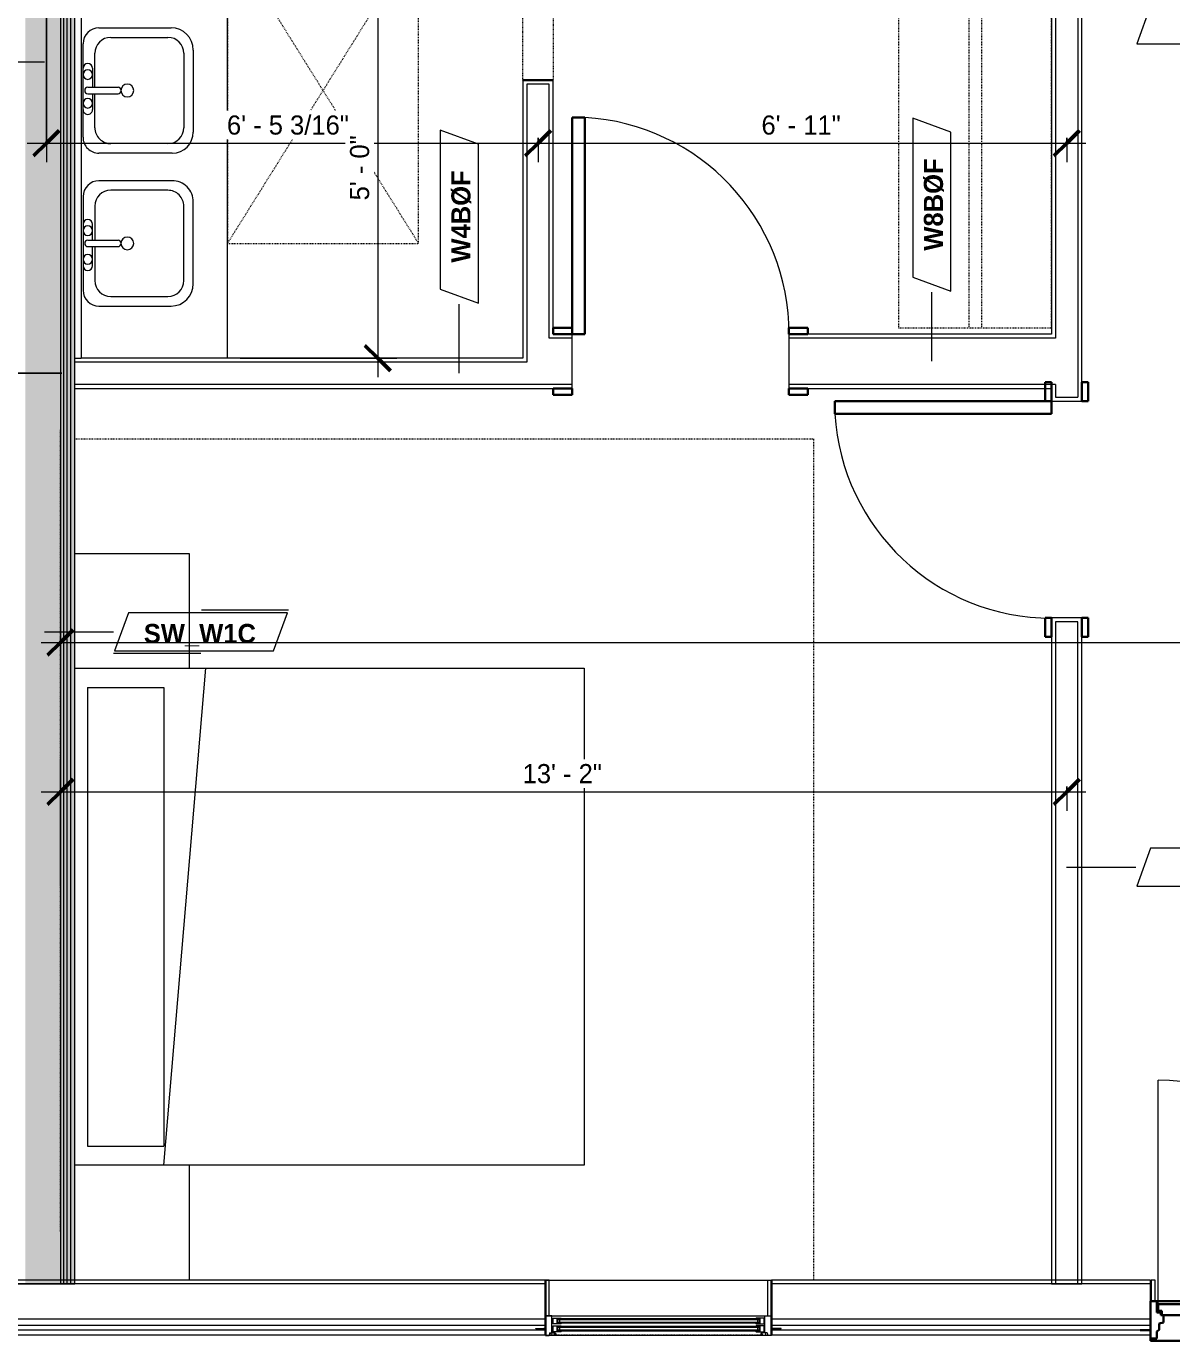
# Model space of a CAD drawing. Header units: inches. Extents: x -4010 to -1814, y 9846 to 12241.
# Drawn here: x -2526 to -2346.1, y 10008.2 to 10214.5 of the extents above; entities that cross this region are included whole.
import ezdxf

# ---------------------------------------------------------------- set-up
doc = ezdxf.new("R2010")
doc.units = ezdxf.units.IN
doc.header["$MEASUREMENT"] = 0
for name, pattern in [('Dash', [0.25, 0.125, -0.125]), ('Dash 3_32_', [0.1875, 0.09375, -0.09375]), ('Overhead', [0.15625, 0.09375, -0.0625])]:
    doc.linetypes.add(name, pattern=pattern)
for name, color, linetype, lineweight in [('0-1', 7, 'Continuous', 5), ('0-2', 7, 'Continuous', 9), ('A-ANNO-DIMS', 211, 'Continuous', 9), ('A-ANNO-DIMS-32', 211, 'Continuous', 9), ('A-DETL-1', 90, 'Dash 3_32_', 18), ('A-DETL-GENF-3', 92, 'Overhead', 9), ('A-DETL-GENF-HDLN-1', 7, 'Dash', 9), ('A-DETL-GENF-HDLN-2', 1, 'Continuous', 18), ('A-DETL-MEDM', 33, 'Continuous', 30), ('A-DOOR-1', 7, 'Continuous', 9), ('A-DOOR-2', 10, 'Continuous', 30), ('A-DOOR-3', 31, 'Continuous', 9), ('A-DOOR-4', 31, 'Continuous', 30), ('A-DOOR-FRAM-1', 7, 'Continuous', 9), ('A-DOOR-FRAM-2', 10, 'Continuous', 30), ('A-DOOR-FRAM-3', 31, 'Continuous', 30), ('A-DOOR-GLAZ-1', 7, 'Continuous', 9), ('A-GENM', 5, 'Continuous', 9), ('A-GENM-HDLN', 13, 'Dash', 9), ('A-GLAZ', 151, 'Continuous', 18), ('A-GLAZ-1', 10, 'Continuous', 30), ('A-GLAZ-2', 7, 'Continuous', 9), ('A-WALL', 113, 'Continuous', 18), ('A-WALL-1', 7, 'Continuous', 9), ('A-WALL-2', 250, 'Continuous', 18), ('A-WALL-3', 113, 'Continuous', 9), ('A-WALL-IDEN', 211, 'Continuous', 9), ('I-FURN', 30, 'Continuous', 9), ('I-FURN-HDLN', 30, 'Dash', 9), ('I-WALL-1', 21, 'Continuous', 18), ('I-WALL-2', 241, 'Continuous', 5), ('I-WALL-3', 7, 'Continuous', 9), ('I-WALL-4', 2, 'Continuous', 9), ('P-SANR-FIXT', 6, 'Continuous', 9), ('Q-CASE', 31, 'Continuous', 9), ('Q-CASE-HDLN', 31, 'Dash', 9)]:
    doc.layers.add(name, color=color, linetype=linetype, lineweight=lineweight)
doc.styles.add('Century Gothic', font='ufonts.com_century-gothic.ttf', dxfattribs={"height": 3})
doc.styles.add('Century Gothic_B_1', font='GOTHICB.TTF', dxfattribs={"height": 3})
doc.dimstyles.new('OD_1__HACK_2', dxfattribs={"dimscale": 12, "dimtxt": 3.132505, "dimasz": 0.333333, "dimexe": 0.25, "dimexo": 0.166667, "dimgap": 0.041667, "dimtad": 1, "dimdec": 4, "dimrnd": 0.0625, "dimzin": 3, "dimdsep": 46, "dimlunit": 4, "dimtxsty": 'Century Gothic', "dimblk1": 'OBLIQUE', "dimblk2": 'OBLIQUE', "dimsah": 1, "dimcen": 0.09, "dimdle": 0.25, "dimazin": 0, "dimtfac": 1, "dimtdec": 4, "dimtix": 1, "dimtmove": 0, "dimatfit": 3, "dimfxl": 1, "dimtvp": 1, "dimtfill": 1, "dimfrac": 2, "dimtolj": 1, "dimtzin": 0, "dimarcsym": 2})
doc.dimstyles.new('OD_1__HACK_2_1', dxfattribs={"dimscale": 12, "dimtxt": 3.132505, "dimasz": 0.333333, "dimexe": 0.25, "dimexo": 0.166667, "dimgap": 0.041667, "dimtad": 1, "dimdec": 4, "dimrnd": 0.0625, "dimzin": 3, "dimdsep": 46, "dimlunit": 4, "dimtxsty": 'Century Gothic', "dimblk1": 'OBLIQUE', "dimblk2": 'OBLIQUE', "dimsah": 1, "dimcen": 0.09, "dimdle": 0.25, "dimazin": 0, "dimtfac": 1, "dimtdec": 4, "dimtix": 1, "dimtmove": 0, "dimatfit": 3, "dimfxl": 1, "dimtvp": 1, "dimtfill": 1, "dimfrac": 2, "dimtolj": 1, "dimtzin": 0, "dimarcsym": 2})

# ---------------------------------------------------------------- blocks, each defined once
blk = doc.blocks.new('Bayer Built Door - 37-1_2__ x 81-3_4__ - 1st floor-3089957-UNIT PLANS - 1ST FLOOR')
at = {"layer": 'A-DOOR-1'}
blk.add_line((17.56, -0.53), (17.56, -35.66), dxfattribs=at)
blk.add_arc((17.56, -0.53), 35.13, 180, 270, dxfattribs=at)
at = {"layer": 'A-DOOR-2'}
for p, q in [((-16.95, 0.54), (-17.56, 0.53)), ((-17.56, 0.53), (-17.56, -0.53)), ((-16.95, 1.19), (-16.95, 0.54)), ((-16.95, 1.19), (-13.13, 1.19)), ((-13.87, 0.78), (-13.13, 0.78)), ((-13.87, -0.53), (-13.87, 0.78)), ((-13.13, 0.03), (-13.87, 0.03)), ((-13.13, 0.87), (-13.16, 1.19)), ((13.12, 1.19), (-13.13, 1.19)), ((-13.13, 0.78), (-13.13, 0.87)), ((-13.13, -0.03), (-13.13, 0.03)), ((13.12, 0.87), (13.16, 1.19)), ((13.12, 0.78), (13.12, 0.87)), ((13.87, 0.78), (13.12, 0.78)), ((13.12, 0.03), (13.87, 0.03)), ((13.12, -0.03), (13.12, 0.03)), ((16.95, 1.19), (13.12, 1.19)), ((13.87, -0.53), (13.87, 0.78)), ((16.95, 1.19), (16.95, 0.54)), ((16.95, 0.54), (17.56, 0.53)), ((17.56, 0.53), (17.56, -0.53)), ((-17.56, -0.53), (-13.13, -0.53)), ((-13.87, -0.47), (-13.36, -0.47)), ((-13.87, -0.53), (-13.87, -0.47)), ((-13.36, -0.47), (-13.16, -0.22)), ((-13.16, -0.22), (-13.13, -0.03)), ((13.12, -0.53), (-13.13, -0.53)), ((13.16, -0.22), (13.12, -0.03)), ((17.56, -0.53), (13.12, -0.53)), ((13.36, -0.47), (13.16, -0.22)), ((13.87, -0.47), (13.36, -0.47)), ((13.87, -0.53), (13.87, -0.47))]:
    blk.add_line(p, q, dxfattribs=at)
at = {"layer": 'A-DOOR-FRAM-1'}
for p, q in [((-18, -1), (-18.63, -1)), ((-18.63, -1), (-18.63, -4.31)), ((-18, -4.31), (-18, -1)), ((18.62, -1), (18, -1)), ((18, -1), (18, -4.31)), ((18.62, -4.31), (18.62, -1)), ((-18.63, -4.31), (-18, -4.31)), ((18, -4.31), (18.62, -4.31))]:
    blk.add_line(p, q, dxfattribs=at)
at = {"layer": 'A-DOOR-FRAM-2'}
for p, q in [((18.75, 5.22), (-18.75, 5.22)), ((-18.75, 5.22), (-18.75, 4.31)), ((-18.75, 4.87), (-18.75, -1)), ((-18.75, 4.87), (-17.72, 4.87)), ((-17.72, 3.75), (-17.72, 4.87)), ((17.72, 3.75), (17.72, 4.87)), ((18.75, 4.87), (17.72, 4.87)), ((18.75, 4.31), (18.75, 5.22)), ((18.75, 4.87), (18.75, -1)), ((-20.38, 3.56), (-18.75, 3.56)), ((-17.38, 3.51), (-17.72, 3.75)), ((-17.38, 2.51), (-17.38, 3.51)), ((-16.69, 2.36), (-17.38, 2.51)), ((-16.69, 1.22), (-16.69, 2.36)), ((16.69, 2.36), (17.38, 2.51)), ((16.69, 1.22), (16.69, 2.36)), ((17.38, 3.51), (17.72, 3.75)), ((17.38, 2.51), (17.38, 3.51)), ((20.37, 3.56), (18.75, 3.56)), ((-17.72, 0.78), (-17.14, 0.78)), ((-17.72, -1), (-17.72, 0.78)), ((-17.14, 0.78), (-17.14, 1.22)), ((-17.14, 1.22), (-16.69, 1.22)), ((17.14, 1.22), (16.69, 1.22)), ((17.14, 0.78), (17.14, 1.22)), ((17.72, 0.78), (17.14, 0.78)), ((17.72, -1), (17.72, 0.78)), ((-18.37, -1), (-18.75, -1)), ((-18.75, -1), (-17.72, -1)), ((-18.75, -1), (-18.63, -1)), ((-18, -1), (18, -1)), ((18.75, -1), (17.72, -1)), ((18.62, -1), (18.75, -1))]:
    blk.add_line(p, q, dxfattribs=at)
at = {"layer": 'A-DOOR-GLAZ-1'}
for p, q in [((-13.13, 0.62), (-13.87, 0.62)), ((-13.87, 0.19), (-13.13, 0.19)), ((-13.66, 0.62), (-13.66, 0.19)), ((13.12, 0.78), (-13.13, 0.78)), ((13.12, 0.62), (-13.13, 0.62)), ((13.12, 0.19), (-13.13, 0.19)), ((13.12, 0.03), (-13.13, 0.03)), ((13.12, 0.62), (13.87, 0.62)), ((13.87, 0.19), (13.12, 0.19)), ((13.66, 0.62), (13.66, 0.19))]:
    blk.add_line(p, q, dxfattribs=at)
blk = doc.blocks.new('Window-Double_Hung-Marvin-Essential - ESDH3066 - 1st Floor-3090114-UNIT PLANS - 1ST FLOOR')
at = {"layer": 'A-DETL-GENF-HDLN-1'}
blk.add_line((16.1, -4.34), (-16.5, -4.34), dxfattribs=at)
at = {"layer": 'A-DETL-GENF-HDLN-2'}
for p, q in [((-17.13, 4.31), (-17.75, 4.31)), ((-17.13, -1.28), (-17.13, 4.31)), ((17.12, 4.31), (17.75, 4.31)), ((17.12, 4.31), (17.12, -1.28)), ((-16.72, -1.31), (-17.75, -1.31)), ((-17.75, -4.41), (-17.75, -1.31)), ((-16.72, -3.9), (-16.72, -1.31)), ((-16.56, -1.66), (-15.34, -1.66)), ((-16.56, -1.66), (-16.56, -2.59)), ((-15.28, -1.77), (-15.94, -1.77)), ((-15.94, -1.77), (-15.94, -2.49)), ((-15.84, -1.79), (-15.84, -2.48)), ((-15.54, -1.92), (-15.54, -2.35)), ((-15.34, -1.66), (-15.28, -1.72)), ((-15.28, -1.72), (-15.28, -1.77)), ((15.34, -1.66), (15.28, -1.72)), ((15.28, -1.72), (15.28, -1.77)), ((15.28, -1.77), (15.94, -1.77)), ((16.56, -1.66), (15.34, -1.66)), ((15.54, -1.92), (15.54, -2.35)), ((15.84, -1.79), (15.84, -2.48)), ((15.94, -1.77), (15.94, -2.49)), ((16.56, -1.66), (16.56, -2.59)), ((16.72, -3.9), (16.72, -1.31)), ((16.72, -1.31), (17.75, -1.31)), ((17.75, -4.41), (17.75, -1.31)), ((-19.25, -3.36), (-19.25, -3.31)), ((-19.25, -3.31), (-17.9, -3.31)), ((-17.75, -3.36), (-19.25, -3.36)), ((-17.9, -3.31), (-17.9, -3.2)), ((-17.9, -3.2), (-17.75, -3.2)), ((-17.08, -4), (-17.16, -4.41)), ((-17.08, -4), (-16.19, -4)), ((-16.85, -4.37), (-16.85, -4)), ((-16.38, -3.9), (-16.72, -3.9)), ((-15.34, -2.59), (-16.56, -2.59)), ((-16.56, -2.88), (-15.34, -2.88)), ((-16.56, -2.88), (-16.56, -3.81)), ((-15.34, -3.81), (-16.56, -3.81)), ((-16.38, -4), (-16.38, -3.9)), ((-16.19, -4), (-16.19, -4.09)), ((-16.19, -4.09), (-16.1, -4.09)), ((-16.1, -4.09), (-16.1, -4.34)), ((-15.94, -2.49), (-15.28, -2.49)), ((-15.28, -2.99), (-15.94, -2.99)), ((-15.94, -2.99), (-15.94, -3.71)), ((-15.94, -3.71), (-15.28, -3.71)), ((-15.84, -3.01), (-15.84, -3.7)), ((-15.54, -3.13), (-15.54, -3.57)), ((-15.34, -2.59), (-15.28, -2.53)), ((-15.34, -2.88), (-15.28, -2.94)), ((-15.34, -3.81), (-15.28, -3.75)), ((-15.28, -2.49), (-15.28, -2.53)), ((-15.28, -2.94), (-15.28, -2.99)), ((-15.28, -3.71), (-15.28, -3.75)), ((15.28, -2.49), (15.28, -2.53)), ((15.94, -2.49), (15.28, -2.49)), ((15.34, -2.59), (15.28, -2.53)), ((15.34, -2.88), (15.28, -2.94)), ((15.28, -2.94), (15.28, -2.99)), ((15.28, -2.99), (15.94, -2.99)), ((15.28, -3.71), (15.28, -3.75)), ((15.94, -3.71), (15.28, -3.71)), ((15.34, -3.81), (15.28, -3.75)), ((15.34, -2.59), (16.56, -2.59)), ((16.56, -2.88), (15.34, -2.88)), ((15.34, -3.81), (16.56, -3.81)), ((15.54, -3.13), (15.54, -3.57)), ((15.84, -3.01), (15.84, -3.7)), ((15.94, -2.99), (15.94, -3.71)), ((16.19, -4.09), (16.1, -4.09)), ((16.1, -4.09), (16.1, -4.34)), ((17.08, -4), (16.19, -4)), ((16.19, -4), (16.19, -4.09)), ((16.38, -4), (16.38, -3.9)), ((16.38, -3.9), (16.72, -3.9)), ((16.56, -2.88), (16.56, -3.81)), ((16.85, -4.37), (16.85, -4)), ((17.08, -4), (17.16, -4.41)), ((17.9, -3.2), (17.75, -3.2)), ((17.75, -3.36), (19.25, -3.36)), ((17.9, -3.31), (17.9, -3.2)), ((19.25, -3.31), (17.9, -3.31)), ((19.25, -3.36), (19.25, -3.31)), ((-17.75, -4.41), (-17.16, -4.41)), ((-16.3, -4.37), (-16.85, -4.37)), ((-16.18, -4.14), (-16.3, -4.14)), ((-16.3, -4.14), (-16.3, -4.37)), ((-16.18, -4.34), (-16.18, -4.14)), ((-16.18, -4.34), (-16.1, -4.34)), ((16.18, -4.34), (16.1, -4.34)), ((16.18, -4.34), (16.18, -4.14)), ((16.18, -4.14), (16.3, -4.14)), ((16.3, -4.14), (16.3, -4.37)), ((16.3, -4.37), (16.85, -4.37)), ((17.75, -4.41), (17.16, -4.41))]:
    blk.add_line(p, q, dxfattribs=at)
at = {"layer": 'A-GLAZ'}
for p, q in [((15.84, -1.79), (-15.84, -1.79)), ((15.84, -1.92), (-15.84, -1.92)), ((15.84, -2.35), (-15.84, -2.35)), ((15.84, -2.48), (-15.84, -2.48)), ((15.84, -3.01), (-15.84, -3.01)), ((15.84, -3.13), (-15.84, -3.13)), ((15.84, -3.57), (-15.84, -3.57)), ((15.84, -3.7), (-15.84, -3.7))]:
    blk.add_line(p, q, dxfattribs=at)
at = {"layer": 'A-GLAZ-1'}
for p, q in [((-17.75, -1.28), (-17.75, 4.31)), ((17.75, 4.31), (17.75, -1.28)), ((-17.75, -4.41), (-17.75, -1.31)), ((17.75, -1.31), (17.75, -4.41))]:
    blk.add_line(p, q, dxfattribs=at)
at = {"layer": 'A-GLAZ-2'}
for p, q in [((-17.75, 4.31), (17.75, 4.31)), ((-17.75, -1.31), (17.75, -1.31)), ((17.75, -4.41), (-17.75, -4.41))]:
    blk.add_line(p, q, dxfattribs=at)
blk = doc.blocks.new('CTR - 1st Phase - Shell_rvt-1-UNIT PLANS - 1ST FLOOR')
at = {"layer": 'A-WALL-1'}
for p, q in [((-2519.41, 10017.71), (-2641.24, 10017.71)), ((-2444.47, 10017.71), (-2519.41, 10017.71)), ((-2349.47, 10017.71), (-2408.97, 10017.71)), ((-2349.47, 10009.09), (-2349.47, 10017.71)), ((-2444.47, 10012.09), (-2444.47, 10012.12)), ((-2408.97, 10012.12), (-2408.97, 10012.09)), ((-2641.24, 10009.09), (-2519.41, 10009.09)), ((-2519.41, 10009.09), (-2444.47, 10009.09)), ((-2408.97, 10009.09), (-2349.47, 10009.09))]:
    blk.add_line(p, q, dxfattribs=at)
at = {"layer": 'A-WALL-2'}
for p, q in [((-2519.41, 10017.09), (-2641.24, 10017.09)), ((-2444.47, 10017.09), (-2519.41, 10017.09)), ((-2349.47, 10017.09), (-2408.97, 10017.09)), ((-2519.41, 10011.59), (-2641.24, 10011.59)), ((-2444.47, 10011.59), (-2519.41, 10011.59)), ((-2349.47, 10011.59), (-2408.97, 10011.59)), ((-2519.41, 10010.59), (-2641.24, 10010.59)), ((-2519.41, 10009.84), (-2641.24, 10009.84)), ((-2444.47, 10010.59), (-2519.41, 10010.59)), ((-2444.47, 10009.84), (-2519.41, 10009.84)), ((-2349.47, 10010.59), (-2408.97, 10010.59)), ((-2349.47, 10009.84), (-2408.97, 10009.84))]:
    blk.add_line(p, q, dxfattribs=at)
at = {"layer": '0-2', "rotation": 180}
blk.add_blockref('Bayer Built Door - 37-1_2__ x 81-3_4__ - 1st floor-3089957-UNIT PLANS - 1ST FLOOR', (-2330.72, 10013.4), dxfattribs=at)
at = {"layer": '0-2'}
blk.add_blockref('Window-Double_Hung-Marvin-Essential - ESDH3066 - 1st Floor-3090114-UNIT PLANS - 1ST FLOOR', (-2426.72, 10013.4), dxfattribs=at)
blk = doc.blocks.new('CTR - 1st Phase -Stairs _ Elevators_rvt-1-UNIT PLANS - 1ST FLOOR')
at = {"layer": 'I-WALL-1'}
blk.add_hatch(color=256, dxfattribs=at).paths.add_polyline_path([(-2519, 10017.09), (-2518.37, 10017.09), (-2518.37, 10263.09), (-2519, 10263.09), (-2519, 10070.75)], flags=0)
at = {"layer": 'I-WALL-2'}
for points in [[(-2520.12, 10017.09), (-2520.12, 10261.46), (-2520.62, 10261.46), (-2520.62, 10017.09)], [(-2519.62, 10017.09), (-2519.62, 10261.96), (-2520.12, 10261.96), (-2520.12, 10017.09)], [(-2519.62, 10017.09), (-2519, 10017.09), (-2519, 10262.46), (-2519.62, 10262.46), (-2519.62, 10070.75)], [(-2526.12, 10017.09), (-2520.62, 10017.09), (-2520.62, 10255.96), (-2526.12, 10255.96), (-2526.12, 10070.75)]]:
    blk.add_hatch(color=256, dxfattribs=at).paths.add_polyline_path(points, flags=0)
at = {"layer": 'A-WALL-2'}
for p, q in [((-2520.62, 10254.21), (-2520.62, 10017.09)), ((-2520.12, 10254.21), (-2520.12, 10017.09)), ((-2519.62, 10254.21), (-2519.62, 10017.09)), ((-2519, 10254.21), (-2519, 10017.09))]:
    blk.add_line(p, q, dxfattribs=at)
at = {"layer": 'I-WALL-3'}
for p, q in [((-2518.37, 10017.09), (-2518.37, 10254.21)), ((-2527.87, 10017.09), (-2518.37, 10017.09))]:
    blk.add_line(p, q, dxfattribs=at)
blk = doc.blocks.new('Door-Opening - 34_ x 80_-3928451-UNIT PLANS - 1ST FLOOR')
at = {"layer": 'A-DETL-GENF-3'}
for p, q in [((-17.32, 2.37), (16.68, 2.37)), ((16.68, -2.38), (-17.32, -2.38))]:
    blk.add_line(p, q, dxfattribs=at)
at = {"layer": 'A-DETL-MEDM'}
for p, q in [((-17.32, -2.38), (-17.32, 2.37)), ((16.68, 2.37), (16.68, -2.38))]:
    blk.add_line(p, q, dxfattribs=at)
blk = doc.blocks.new('OD_CW_Closet - OD_CW_Closet-3807278-UNIT PLANS - 1ST FLOOR')
at = {"layer": 'Q-CASE-HDLN'}
for p, q in [((67.55, 24), (0.74, 24)), ((0.74, 24), (0.74, 0)), ((67.55, 0), (67.55, 24)), ((0.74, 13), (67.55, 13)), ((0.74, 11), (67.55, 11)), ((0.74, 0), (67.55, 0))]:
    blk.add_line(p, q, dxfattribs=at)
blk = doc.blocks.new('SWING - SINGLE - FLUSH - 2-10 x 6-8 - PRIVACY-3616604-UNIT PLANS - 1ST FLOOR')
at = {"layer": 'A-DOOR-3'}
blk.add_arc((17, -4.25), 34.07, 180, 266.6343, dxfattribs=at)
at = {"layer": 'A-DOOR-4'}
for p, q in [((15, -4.25), (15, -38.26)), ((17, -4.25), (15, -4.25)), ((17, -4.25), (17, -38.26)), ((17, -38.26), (15, -38.26))]:
    blk.add_line(p, q, dxfattribs=at)
at = {"layer": 'A-DOOR-FRAM-3'}
for p, q in [((-20, 4.25), (-20, 5.25)), ((-20, 5.25), (-17, 5.25)), ((-17, 4.25), (-20, 4.25)), ((-17, 5.25), (-17, 4.25)), ((17, 4.25), (17, 5.25)), ((17, 5.25), (20, 5.25)), ((20, 4.25), (17, 4.25)), ((20, 5.25), (20, 4.25)), ((-20, -4.25), (-17, -4.25)), ((-20, -5.25), (-20, -4.25)), ((-17, -5.25), (-20, -5.25)), ((-17, -4.25), (-17, -5.25)), ((17, -4.25), (20, -4.25)), ((17, -5.25), (17, -4.25)), ((20, -5.25), (17, -5.25)), ((20, -4.25), (20, -5.25))]:
    blk.add_line(p, q, dxfattribs=at)
blk = doc.blocks.new('M_Sink Vanity-Square - 500 x 440mm-1372835-UNIT PLANS - 1ST FLOOR')
at = {"layer": 'P-SANR-FIXT'}
for p, q in [((-5.72, 10.23), (7.14, 10.23)), ((-5.22, 8.73), (6.46, 8.73)), ((-9.22, -4.59), (-9.22, 6.73)), ((-7.72, -2.72), (-7.72, 6.23)), ((8.96, 6.23), (8.96, -2.72)), ((10.46, 6.91), (10.46, -4.59)), ((0.12, -6.33), (0.12, -1.59)), ((1.12, -6.33), (1.12, -1.59)), ((0.12, -5.22), (-5.22, -5.22)), ((-2.88, -5.59), (0.12, -5.59)), ((6.46, -5.22), (1.12, -5.22)), ((1.12, -5.59), (3.62, -5.59)), ((7.96, -7.09), (-6.72, -7.09)), ((3.62, -7.09), (-2.88, -7.09))]:
    blk.add_line(p, q, dxfattribs=at)
for centre, radius, start, end in [((-5.72, 6.73), 3.5, 90, 180), ((-5.22, 6.23), 2.5, 90, 180), ((6.46, 6.23), 2.5, 360, 90), ((7.14, 6.91), 3.32, 360, 90), ((0.62, -0.13), 1, 360, 180), ((0.62, -0.13), 1, 180, 0), ((0.62, -1.59), 0.5, 360, 180), ((-5.22, -2.72), 2.5, 180, 270), ((6.46, -2.72), 2.5, 270, 360), ((-6.72, -4.59), 2.5, 180, 270), ((-2.88, -6.34), 0.75, 90, 270), ((-1.88, -6.34), 0.75, 360, 180), ((2.62, -6.34), 0.75, 0, 180), ((3.62, -6.34), 0.75, 270, 90), ((7.96, -4.59), 2.5, 270, 0), ((-1.88, -6.34), 0.75, 180, 0), ((0.62, -6.33), 0.5, 180, 0), ((2.62, -6.34), 0.75, 180, 0)]:
    blk.add_arc(centre, radius, start, end, dxfattribs=at)
blk = doc.blocks.new('Bath Vanity - Bath Vanity 60_-V115-UNIT PLANS - 1ST FLOOR')
at = {"layer": 'Q-CASE'}
for p, q in [((30.74, 24), (-29.26, 24)), ((-29.26, 24), (-29.26, 1))]:
    blk.add_line(p, q, dxfattribs=at)
blk = doc.blocks.new('BATHROOM MIRROR - BATHROOM MIRROR  60_-3802719-UNIT PLANS - 1ST FLOOR')
at = {"layer": 'Q-CASE'}
for p, q in [((-29.26, -23), (30.74, -23)), ((-29.26, -23), (-29.26, -24)), ((30.74, -24), (-29.26, -24)), ((30.74, -24), (30.74, -23))]:
    blk.add_line(p, q, dxfattribs=at)
blk = doc.blocks.new('M_Sink Vanity-Square - 500 x 440mm-1352614-UNIT PLANS - 1ST FLOOR')
at = {"layer": 'P-SANR-FIXT'}
for p, q in [((7.96, 7.09), (-6.72, 7.09)), ((3.62, 7.09), (-2.88, 7.09)), ((0.12, 6.33), (0.12, 1.59)), ((1.12, 6.33), (1.12, 1.59)), ((-9.22, 4.59), (-9.22, -6.73)), ((0.12, 5.22), (-5.22, 5.22)), ((-2.88, 5.59), (0.12, 5.59)), ((1.12, 5.59), (3.62, 5.59)), ((6.46, 5.22), (1.12, 5.22)), ((10.46, -6.91), (10.46, 4.59)), ((-7.72, 2.72), (-7.72, -6.23)), ((8.96, -6.23), (8.96, 2.72)), ((-5.72, -10.23), (7.14, -10.23)), ((-5.22, -8.73), (6.46, -8.73))]:
    blk.add_line(p, q, dxfattribs=at)
for centre, radius, start, end in [((-6.72, 4.59), 2.5, 90, 180), ((-2.88, 6.34), 0.75, 90, 270), ((-1.88, 6.34), 0.75, 360, 180), ((-1.88, 6.34), 0.75, 180, 0), ((0.62, 6.33), 0.5, 360, 180), ((2.62, 6.34), 0.75, 360, 180), ((2.62, 6.34), 0.75, 180, 360), ((3.62, 6.34), 0.75, 270, 90), ((7.96, 4.59), 2.5, 360, 90), ((-5.22, 2.72), 2.5, 90, 180), ((6.46, 2.72), 2.5, 0, 90), ((0.62, 0.13), 1, 360, 180), ((0.62, 0.13), 1, 180, 0), ((0.62, 1.59), 0.5, 180, 0), ((-5.72, -6.73), 3.5, 180, 270), ((-5.22, -6.23), 2.5, 180, 270), ((6.46, -6.23), 2.5, 270, 0), ((7.14, -6.91), 3.32, 270, 0)]:
    blk.add_arc(centre, radius, start, end, dxfattribs=at)
blk = doc.blocks.new('SWING - SINGLE - FLUSH - 2-10 x 6-8 - PRIVACY-3199407-UNIT PLANS - 1ST FLOOR')
at = {"layer": 'A-DOOR-3'}
blk.add_arc((17, 2.37), 34.07, 93.3657, 180, dxfattribs=at)
at = {"layer": 'A-DOOR-4'}
for p, q in [((15, 2.37), (15, 36.38)), ((17, 36.38), (15, 36.38)), ((17, 2.37), (17, 36.38)), ((17, 2.37), (15, 2.37))]:
    blk.add_line(p, q, dxfattribs=at)
at = {"layer": 'A-DOOR-FRAM-3'}
for p, q in [((-17, 3.37), (-20, 3.37)), ((-20, 3.37), (-20, 2.37)), ((-20, 2.37), (-17, 2.37)), ((-17, 2.37), (-17, 3.37)), ((20, 3.37), (17, 3.37)), ((17, 3.37), (17, 2.37)), ((17, 2.37), (20, 2.37)), ((20, 2.37), (20, 3.37)), ((-17, -2.38), (-20, -2.38)), ((-20, -2.38), (-20, -3.38)), ((-20, -3.38), (-17, -3.38)), ((-17, -3.38), (-17, -2.38)), ((20, -2.38), (17, -2.38)), ((17, -2.38), (17, -3.38)), ((17, -3.38), (20, -3.38)), ((20, -3.38), (20, -2.38))]:
    blk.add_line(p, q, dxfattribs=at)
blk = doc.blocks.new('Bed-Standard - King 78_ x 80_-V142-UNIT PLANS - 1ST FLOOR')
at = {"layer": 'I-FURN'}
for p, q in [((-28.31, 41.8), (49.69, 41.8)), ((-28.31, -38.2), (-28.31, 41.8)), ((49.69, 41.8), (49.69, -38.2)), ((49.69, -24.2), (-28.31, -17.63)), ((-25.31, -24.2), (46.69, -24.2)), ((-25.31, -36.2), (-25.31, -24.2)), ((46.69, -36.2), (46.69, -24.2)), ((-25.31, -36.2), (46.69, -36.2))]:
    blk.add_line(p, q, dxfattribs=at)
at = {"layer": 'I-FURN-HDLN'}
for p, q in [((-64.31, 77.8), (67.69, 77.8)), ((-64.31, -38.2), (-64.31, 77.8))]:
    blk.add_line(p, q, dxfattribs=at)
blk = doc.blocks.new('Table-Night Stand - 18_ x 18_ x 24_-V89-UNIT PLANS - 1ST FLOOR')
at = {"layer": 'I-FURN'}
blk.add_line((0.15, 0), (18.15, 0), dxfattribs=at)
blk = doc.blocks.new('Table-Night Stand - 18_ x 18_ x 24_-V95-UNIT PLANS - 1ST FLOOR')
at = {"layer": 'I-FURN'}
for p, q in [((0.15, 0), (18.15, 0)), ((0.15, -18), (0.15, 0))]:
    blk.add_line(p, q, dxfattribs=at)
blk = doc.blocks.new('ADA Clearances - 30_x48_-V161-UNIT PLANS - 1ST FLOOR')
at = {"layer": 'A-GENM-HDLN'}
for p, q in [((15, -24), (-15, 24)), ((-15, -24), (15, 24)), ((15, 24), (-15, 24)), ((-15, 24), (-15, -24)), ((15, -24), (15, 24)), ((-15, -24), (15, -24))]:
    blk.add_line(p, q, dxfattribs=at)
blk = doc.blocks.new('DIMBLOCK125-UNIT PLANS - 1ST FLOOR')
at = {"layer": 'A-ANNO-DIMS-32'}
for p, q in [((-2522.81, 10268.94), (-2522.81, 10193.13)), ((-2522.81, 10196.13), (-2522.81, 10268.94)), ((-2445.62, 10196.95), (-2445.62, 10193.13)), ((-2445.62, 10196.13), (-2445.62, 10196.95)), ((-2525.81, 10196.13), (-2445.62, 10196.13))]:
    blk.add_line(p, q, dxfattribs=at)
at = {"layer": 'A-ANNO-DIMS-32', "lineweight": 50}
for p, q in [((-2522.81, 10196.13), (-2520.81, 10198.13)), ((-2445.62, 10196.13), (-2443.62, 10198.13)), ((-2522.81, 10196.13), (-2524.81, 10194.13)), ((-2445.62, 10196.13), (-2447.62, 10194.13))]:
    blk.add_line(p, q, dxfattribs=at)
at = {"layer": 'A-ANNO-DIMS-32', "color": 0, "insert": (-2494.46, 10200.47), "char_height": 3, "width": 24.5827, "attachment_point": 1, "line_spacing_factor": 0.984502, "style": 'Century Gothic', "bg_fill": 3, "box_fill_scale": 1.25, "bg_fill_color": 256, "bg_fill_true_color": 13158600, "bg_fill_transparency": 0}
blk.add_mtext('6\' - 5 3/16"', dxfattribs=at)
blk = doc.blocks.new('_Oblique')
at = {"color": 0, "linetype": 'ByBlock', "lineweight": -2}
blk.add_line((-0.5, -0.5), (0.5, 0.5), dxfattribs=at)
blk = doc.blocks.new('DIMBLOCK126-UNIT PLANS - 1ST FLOOR')
at = {"layer": 'A-ANNO-DIMS-32', "lineweight": 50}
for p, q in [((-2445.62, 10196.13), (-2443.62, 10198.13)), ((-2362.62, 10196.13), (-2360.62, 10198.13)), ((-2445.62, 10196.13), (-2447.62, 10194.13)), ((-2362.62, 10196.13), (-2364.62, 10194.13))]:
    blk.add_line(p, q, dxfattribs=at)
at = {"layer": 'A-ANNO-DIMS-32'}
for p, q in [((-2445.62, 10196.95), (-2445.62, 10193.13)), ((-2445.62, 10196.13), (-2445.62, 10196.95)), ((-2362.62, 10196.95), (-2362.62, 10193.13)), ((-2362.62, 10196.13), (-2362.62, 10196.95)), ((-2445.62, 10196.13), (-2359.62, 10196.13))]:
    blk.add_line(p, q, dxfattribs=at)
at = {"layer": 'A-ANNO-DIMS-32', "color": 0, "insert": (-2410.54, 10200.47), "char_height": 3, "width": 15.394, "attachment_point": 1, "line_spacing_factor": 0.984502, "style": 'Century Gothic', "bg_fill": 3, "box_fill_scale": 1.25, "bg_fill_color": 256, "bg_fill_true_color": 13158600, "bg_fill_transparency": 0}
blk.add_mtext('6\' - 11"', dxfattribs=at)
blk = doc.blocks.new('DIMBLOCK127-UNIT PLANS - 1ST FLOOR')
at = {"layer": 'A-ANNO-DIMS-32', "lineweight": 50}
for p, q in [((-2535.3, 10304.01), (-2537.3, 10306.01)), ((-2535.3, 10304.01), (-2533.3, 10302.01)), ((-2535.3, 10160.01), (-2537.3, 10162.01)), ((-2535.3, 10160.01), (-2533.3, 10158.01))]:
    blk.add_line(p, q, dxfattribs=at)
at = {"layer": 'A-ANNO-DIMS-32'}
for p, q in [((-2535.3, 10157.01), (-2535.3, 10307.01)), ((-2520.37, 10304.01), (-2538.3, 10304.01)), ((-2535.3, 10304.01), (-2520.37, 10304.01)), ((-2520.37, 10160.01), (-2538.3, 10160.01)), ((-2535.3, 10160.01), (-2520.37, 10160.01))]:
    blk.add_line(p, q, dxfattribs=at)
at = {"layer": 'A-ANNO-DIMS-32', "color": 0, "insert": (-2539.64, 10225.6), "char_height": 3, "width": 15.394, "attachment_point": 1, "rotation": 90, "line_spacing_factor": 0.984502, "style": 'Century Gothic', "bg_fill": 3, "box_fill_scale": 1.25, "bg_fill_color": 256, "bg_fill_true_color": 13158600, "bg_fill_transparency": 0}
blk.add_mtext('12\' - 0"', dxfattribs=at)
blk = doc.blocks.new('DIMBLOCK148-UNIT PLANS - 1ST FLOOR')
at = {"layer": 'A-ANNO-DIMS-32'}
for p, q in [((-2104.82, 10238.41), (-2104.82, 10114.77)), ((-2104.82, 10117.77), (-2104.82, 10238.41)), ((-2520.62, 10118.6), (-2520.62, 10114.77)), ((-2520.62, 10117.77), (-2520.62, 10118.6)), ((-2523.62, 10117.77), (-2101.82, 10117.77))]:
    blk.add_line(p, q, dxfattribs=at)
at = {"layer": 'A-ANNO-DIMS-32', "lineweight": 50}
for p, q in [((-2520.62, 10117.77), (-2518.62, 10119.77)), ((-2104.82, 10117.77), (-2102.82, 10119.77)), ((-2520.62, 10117.77), (-2522.62, 10115.77)), ((-2104.82, 10117.77), (-2106.82, 10115.77))]:
    blk.add_line(p, q, dxfattribs=at)
at = {"layer": 'A-ANNO-DIMS-32', "color": 0, "insert": (-2325.3, 10122.12), "char_height": 3, "width": 30.1914, "attachment_point": 1, "line_spacing_factor": 0.984502, "style": 'Century Gothic', "bg_fill": 3, "box_fill_scale": 1.25, "bg_fill_color": 256, "bg_fill_true_color": 13158600, "bg_fill_transparency": 0}
blk.add_mtext('34\' - 7 13/16"', dxfattribs=at)
blk = doc.blocks.new('DIMBLOCK165-UNIT PLANS - 1ST FLOOR')
at = {"layer": 'A-ANNO-DIMS-32', "lineweight": 50}
for p, q in [((-2520.62, 10094.33), (-2518.62, 10096.33)), ((-2362.62, 10094.33), (-2360.62, 10096.33)), ((-2520.62, 10094.33), (-2522.62, 10092.33)), ((-2362.62, 10094.33), (-2364.62, 10092.33))]:
    blk.add_line(p, q, dxfattribs=at)
at = {"layer": 'A-ANNO-DIMS-32'}
for p, q in [((-2523.62, 10094.33), (-2359.62, 10094.33)), ((-2520.62, 10095.16), (-2520.62, 10091.33)), ((-2520.62, 10094.33), (-2520.62, 10095.16)), ((-2362.62, 10095.16), (-2362.62, 10091.33)), ((-2362.62, 10094.33), (-2362.62, 10095.16))]:
    blk.add_line(p, q, dxfattribs=at)
at = {"layer": 'A-ANNO-DIMS-32', "color": 0, "insert": (-2448.04, 10098.68), "char_height": 3, "width": 15.394, "attachment_point": 1, "line_spacing_factor": 0.984502, "style": 'Century Gothic', "bg_fill": 3, "box_fill_scale": 1.25, "bg_fill_color": 256, "bg_fill_true_color": 13158600, "bg_fill_transparency": 0}
blk.add_mtext('13\' - 2"', dxfattribs=at)
blk = doc.blocks.new('DIMBLOCK332-UNIT PLANS - 1ST FLOOR')
at = {"layer": 'A-ANNO-DIMS-32'}
for p, q in [((-2470.79, 10225.39), (-2470.79, 10159.39)), ((-2492.37, 10222.39), (-2467.79, 10222.39)), ((-2470.79, 10222.39), (-2492.37, 10222.39)), ((-2492.37, 10162.39), (-2467.79, 10162.39)), ((-2470.79, 10162.39), (-2492.37, 10162.39))]:
    blk.add_line(p, q, dxfattribs=at)
at = {"layer": 'A-ANNO-DIMS-32', "lineweight": 50}
for p, q in [((-2470.79, 10222.39), (-2472.79, 10224.39)), ((-2470.79, 10222.39), (-2468.79, 10220.39)), ((-2470.79, 10162.39), (-2472.79, 10164.39)), ((-2470.79, 10162.39), (-2468.79, 10160.39))]:
    blk.add_line(p, q, dxfattribs=at)
at = {"layer": 'A-ANNO-DIMS-32', "color": 0, "insert": (-2475.14, 10187.14), "char_height": 3, "width": 12.5897, "attachment_point": 1, "rotation": 90, "line_spacing_factor": 0.984502, "style": 'Century Gothic', "bg_fill": 3, "box_fill_scale": 1.25, "bg_fill_color": 256, "bg_fill_true_color": 13158600, "bg_fill_transparency": 0}
blk.add_mtext('5\' - 0"', dxfattribs=at)
blk = doc.blocks.new('Wall Tag - Shear Wall-3956451-UNIT PLANS - 1ST FLOOR')
at = {"layer": 'A-WALL-IDEN'}
for p, q in [((-0.3561, 0.0937), (-0.4244, -0.0937)), ((0.4244, 0.0937), (-0.3561, 0.0937)), ((0.4291, 0.1068), (0.0033, 0.1068)), ((0.3561, -0.0937), (0.4244, 0.0937)), ((0, -0.1068), (-0.4291, -0.1068)), ((-0.4244, -0.0937), (0.3561, -0.0937))]:
    blk.add_line(p, q, dxfattribs=at)
blk = doc.blocks.new('Wall Tag - Arch Wall-3956453-UNIT PLANS - 1ST FLOOR')
at = {"layer": 'A-WALL-IDEN'}
for p, q in [((-0.3561, 0.0937), (-0.4244, -0.0937)), ((0.4244, 0.0937), (-0.3561, 0.0937)), ((0.3561, -0.0937), (0.4244, 0.0937)), ((-0.4244, -0.0937), (0.3561, -0.0937))]:
    blk.add_line(p, q, dxfattribs=at)

msp = doc.modelspace()

# ---------------------------------------------------------------- block references
at = {"layer": '0-1'}
msp.add_blockref('CTR - 1st Phase - Shell_rvt-1-UNIT PLANS - 1ST FLOOR', (0, 0), dxfattribs=at)

# ---------------------------------------------------------------- next in the draw order: linework, layer by layer
at = {"layer": 'A-DETL-1'}
for p, q in [((-2520.62374, 10151.14653), (-2520.62374, 10025.14653)), ((-2520.62374, 10099.417), (-2520.62374, 10079.417))]:
    msp.add_line(p, q, dxfattribs=at)
at = {"layer": 'A-WALL'}
for p, q in [((-2360.87374, 10236.28802), (-2360.87374, 10156.26427)), ((-2364.37374, 10234.83827), (-2364.37374, 10165.51427)), ((-2447.37374, 10205.38927), (-2447.37374, 10161.76427)), ((-2443.87374, 10205.38927), (-2447.37374, 10205.38927)), ((-2443.87374, 10165.51427), (-2443.87374, 10205.38927)), ((-2440.24874, 10165.51427), (-2443.87374, 10165.51427)), ((-2364.37374, 10165.51427), (-2406.24874, 10165.51427)), ((-2447.37374, 10161.76427), (-2518.37374, 10161.76427)), ((-2440.24874, 10158.26427), (-2518.37374, 10158.26427)), ((-2364.37374, 10158.26427), (-2406.24874, 10158.26427)), ((-2364.37374, 10158.26427), (-2364.37374, 10156.26427)), ((-2364.37374, 10156.26427), (-2360.87374, 10156.26427)), ((-2364.37374, 10121.01427), (-2364.37374, 10017.0894)), ((-2360.87374, 10121.01427), (-2364.37374, 10121.01427)), ((-2360.87374, 10017.0894), (-2360.87374, 10121.01427))]:
    msp.add_line(p, q, dxfattribs=at)
at = {"layer": 'A-WALL-3'}
for p, q in [((-2360.24874, 10155.63927), (-2360.24874, 10236.5469)), ((-2364.99874, 10234.57939), (-2364.99874, 10166.13927)), ((-2447.99874, 10206.01427), (-2447.99874, 10162.38927)), ((-2443.24874, 10166.13927), (-2443.24874, 10206.01427)), ((-2518.37374, 10162.38927), (-2518.37374, 10157.63927)), ((-2447.99874, 10162.38927), (-2517.36915, 10162.38927)), ((-2518.37374, 10157.63927), (-2443.24874, 10157.63927)), ((-2364.99874, 10157.63927), (-2364.99874, 10155.63927)), ((-2364.99874, 10155.63927), (-2360.24874, 10155.63927)), ((-2360.24874, 10121.63927), (-2364.99874, 10121.63927)), ((-2364.99874, 10121.63927), (-2364.99874, 10017.0894)), ((-2360.24874, 10017.0894), (-2360.24874, 10121.63927)), ((-2364.99874, 10017.0894), (-2360.24874, 10017.0894))]:
    msp.add_line(p, q, dxfattribs=at)
at = {"layer": 'A-WALL-IDEN'}
msp.add_line((-2362.62374, 10082.49811), (-2351.78058, 10082.49811), dxfattribs=at)
at = {"layer": 'I-WALL-4'}
for p, q in [((-2440.24874, 10166.13927), (-2443.24874, 10166.13927)), ((-2440.24874, 10157.63927), (-2440.24874, 10166.13927)), ((-2364.99874, 10166.13927), (-2406.24874, 10166.13927)), ((-2406.24874, 10166.13927), (-2406.24874, 10157.63927)), ((-2443.24874, 10157.63927), (-2440.24874, 10157.63927)), ((-2406.24874, 10157.63927), (-2364.99874, 10157.63927))]:
    msp.add_line(p, q, dxfattribs=at)

# ---------------------------------------------------------------- next in the draw order: block references
at = {"layer": '0-1'}
msp.add_blockref('CTR - 1st Phase -Stairs _ Elevators_rvt-1-UNIT PLANS - 1ST FLOOR', (0, 0), dxfattribs=at)
at = {"layer": 'A-DOOR-3'}
for name, p, rotation in [('Door-Opening - 34_ x 80_-3928451-UNIT PLANS - 1ST FLOOR', (-2445.62374, 10223.33666), 89.99999999997438), ('SWING - SINGLE - FLUSH - 2-10 x 6-8 - PRIVACY-3616604-UNIT PLANS - 1ST FLOOR', (-2423.24874, 10161.88927), 180), ('SWING - SINGLE - FLUSH - 2-10 x 6-8 - PRIVACY-3199407-UNIT PLANS - 1ST FLOOR', (-2362.62374, 10138.63927), 90.00000000000786)]:
    msp.add_blockref(name, p, dxfattribs=dict(at, rotation=rotation))
at = {"layer": 'A-GENM'}
msp.add_blockref('ADA Clearances - 30_x48_-V161-UNIT PLANS - 1ST FLOOR', (-2479.36915, 10204.38927), dxfattribs=at)
at = {"layer": 'A-WALL-IDEN', "xscale": 31.99999999999999, "yscale": 31.99999999999999, "zscale": 31.99999999999999}
msp.add_blockref('Wall Tag - Arch Wall-3956453-UNIT PLANS - 1ST FLOOR', (-2338.04888, 10082.49811), dxfattribs=at)
at = {"layer": 'I-FURN', "rotation": 269.9999999999858}
for name, p in [('Bed-Standard - King 78_ x 80_-V142-UNIT PLANS - 1ST FLOOR', (-2480.16882, 10085.40292)), ('Table-Night Stand - 18_ x 18_ x 24_-V95-UNIT PLANS - 1ST FLOOR', (-2500.37374, 10131.86139)), ('Table-Night Stand - 18_ x 18_ x 24_-V89-UNIT PLANS - 1ST FLOOR', (-2500.37374, 10035.86139))]:
    msp.add_blockref(name, p, dxfattribs=at)
at = {"layer": 'P-SANR-FIXT'}
for name, p, rotation in [('M_Sink Vanity-Square - 500 x 440mm-1372835-UNIT PLANS - 1ST FLOOR', (-2509.96999, 10205.00696), 270.0000000001998), ('M_Sink Vanity-Square - 500 x 440mm-1352614-UNIT PLANS - 1ST FLOOR', (-2509.96999, 10179.77158), 90.00000000001397)]:
    msp.add_blockref(name, p, dxfattribs=dict(at, rotation=rotation))
at = {"layer": 'Q-CASE'}
for name, p, rotation in [('OD_CW_Closet - OD_CW_Closet-3807278-UNIT PLANS - 1ST FLOOR', (-2388.99874, 10234.68825), 269.9999999999671), ('BATHROOM MIRROR - BATHROOM MIRROR  60_-3802719-UNIT PLANS - 1ST FLOOR', (-2494.36915, 10193.12697), 270.0000000001077), ('Bath Vanity - Bath Vanity 60_-V115-UNIT PLANS - 1ST FLOOR', (-2518.37374, 10193.12697), 270.0000000001857)]:
    msp.add_blockref(name, p, dxfattribs=dict(at, rotation=rotation))

# ---------------------------------------------------------------- next in the draw order: dimensions: what is measured, and where the dimension line sits
at = {"layer": 'A-ANNO-DIMS'}
for base, p1, p2, override, picture, middle in [((-2445.62374, 10196.12637), (-2522.81124, 10270.93927), (-2445.62374, 10198.9548), {"dimpost": '<>', "dimfxl": 105.544655}, 'DIMBLOCK125-UNIT PLANS - 1ST FLOOR', (-2484.21749, 10198.36804)), ((-2362.62374, 10094.3346), (-2520.62374, 10097.16303), (-2362.62374, 10097.16303), {"dimpost": '<>', "dimfxl": 158}, 'DIMBLOCK165-UNIT PLANS - 1ST FLOOR', (-2441.62374, 10096.41006))]:
    dim = msp.add_linear_dim(base=base, p1=p1, p2=p2, dimstyle='OD_1__HACK_2', override=override, dxfattribs=at)
    dim.commit()
    dim.dimension.update_dxf_attribs({"geometry": picture, "text_midpoint": middle})

# ---------------------------------------------------------------- next in the draw order: dimensions: what is measured, and where the dimension line sits
dim = msp.add_linear_dim(base=(-2535.29615, 10304.01427), p1=(-2518.37374, 10160.01427), p2=(-2518.37374, 10304.01427), angle=90, dimstyle='OD_1__HACK_2', override={"dimpost": '<>', "dimfxl": 144}, dxfattribs=at)
dim.commit()
dim.dimension.update_dxf_attribs({"geometry": 'DIMBLOCK127-UNIT PLANS - 1ST FLOOR', "text_midpoint": (-2537.37161, 10232.01427)})
dim = msp.add_linear_dim(base=(-2362.62374, 10196.12637), p1=(-2445.62374, 10198.9548), p2=(-2362.62374, 10198.9548), dimstyle='OD_1__HACK_2', override={"dimpost": '<>', "dimfxl": 83}, dxfattribs=at)
dim.commit()
dim.dimension.update_dxf_attribs({"geometry": 'DIMBLOCK126-UNIT PLANS - 1ST FLOOR', "text_midpoint": (-2404.12374, 10198.20183)})

# ---------------------------------------------------------------- next in the draw order: dimensions: what is measured, and where the dimension line sits
dim = msp.add_linear_dim(base=(-2104.82374, 10117.77276), p1=(-2520.62374, 10120.60119), p2=(-2104.82374, 10240.4144), dimstyle='OD_1__HACK_2', override={"dimpost": '<>', "dimfxl": 432.717974}, dxfattribs=at)
dim.commit()
dim.dimension.update_dxf_attribs({"geometry": 'DIMBLOCK148-UNIT PLANS - 1ST FLOOR', "text_midpoint": (-2312.72374, 10120.01443)})

# ---------------------------------------------------------------- next in the draw order: linework, layer by layer
at = {"layer": 'A-WALL-IDEN'}
for p, q in [((-2523.12374, 10208.84853), (-2533.96689, 10208.84853)), ((-2383.79593, 10161.88927), (-2383.79593, 10172.73243)), ((-2457.97832, 10160.01427), (-2457.97832, 10170.85743)), ((-2523.12374, 10119.42544), (-2512.28058, 10119.42544))]:
    msp.add_line(p, q, dxfattribs=at)

# ---------------------------------------------------------------- next in the draw order: block references
at = {"layer": 'A-WALL-IDEN', "xscale": 31.99999999999999, "yscale": 31.99999999999999, "zscale": 31.99999999999999}
for name, p in [('Wall Tag - Arch Wall-3956453-UNIT PLANS - 1ST FLOOR', (-2338.04888, 10214.69728)), ('Wall Tag - Shear Wall-3956451-UNIT PLANS - 1ST FLOOR', (-2498.54888, 10119.42544))]:
    msp.add_blockref(name, p, dxfattribs=at)
at = {"layer": 'A-WALL-IDEN', "xscale": 31.99999999999999, "yscale": 31.99999999999999, "zscale": 31.99999999999999, "rotation": 89.99999999999991}
for p in [(-2383.79593, 10186.46413), (-2457.97832, 10184.58913)]:
    msp.add_blockref('Wall Tag - Arch Wall-3956453-UNIT PLANS - 1ST FLOOR', p, dxfattribs=at)

# ---------------------------------------------------------------- next in the draw order: texts
at = {"layer": 'A-WALL-IDEN', "char_height": 3, "width": 17.372, "attachment_point": 1, "rotation": 90, "style": 'Century Gothic_B_1'}
for s, insert in [('W8BØF', (-2385.04346, 10179.24821)), ('W4BØF', (-2459.22585, 10177.37321))]:
    msp.add_mtext(s, dxfattribs=dict(at, insert=insert))
at = {"layer": 'A-WALL-IDEN', "insert": (-2507.51598, 10120.67297), "char_height": 3, "width": 21.614, "attachment_point": 1, "style": 'Century Gothic_B_1'}
msp.add_mtext('SW_W1C', dxfattribs=at)

# ---------------------------------------------------------------- next in the draw order: dimensions: what is measured, and where the dimension line sits
at = {"layer": 'A-ANNO-DIMS'}
dim = msp.add_linear_dim(base=(-2470.79239, 10162.38927), p1=(-2494.36915, 10222.38927), p2=(-2494.36915, 10162.38927), angle=90, dimstyle='OD_1__HACK_2_1', override={"dimpost": '<>', "dimfxl": 60}, dxfattribs=at)
dim.commit()
dim.dimension.update_dxf_attribs({"geometry": 'DIMBLOCK332-UNIT PLANS - 1ST FLOOR', "text_midpoint": (-2472.86785, 10192.38927)})

doc.saveas('drawing.dxf')
